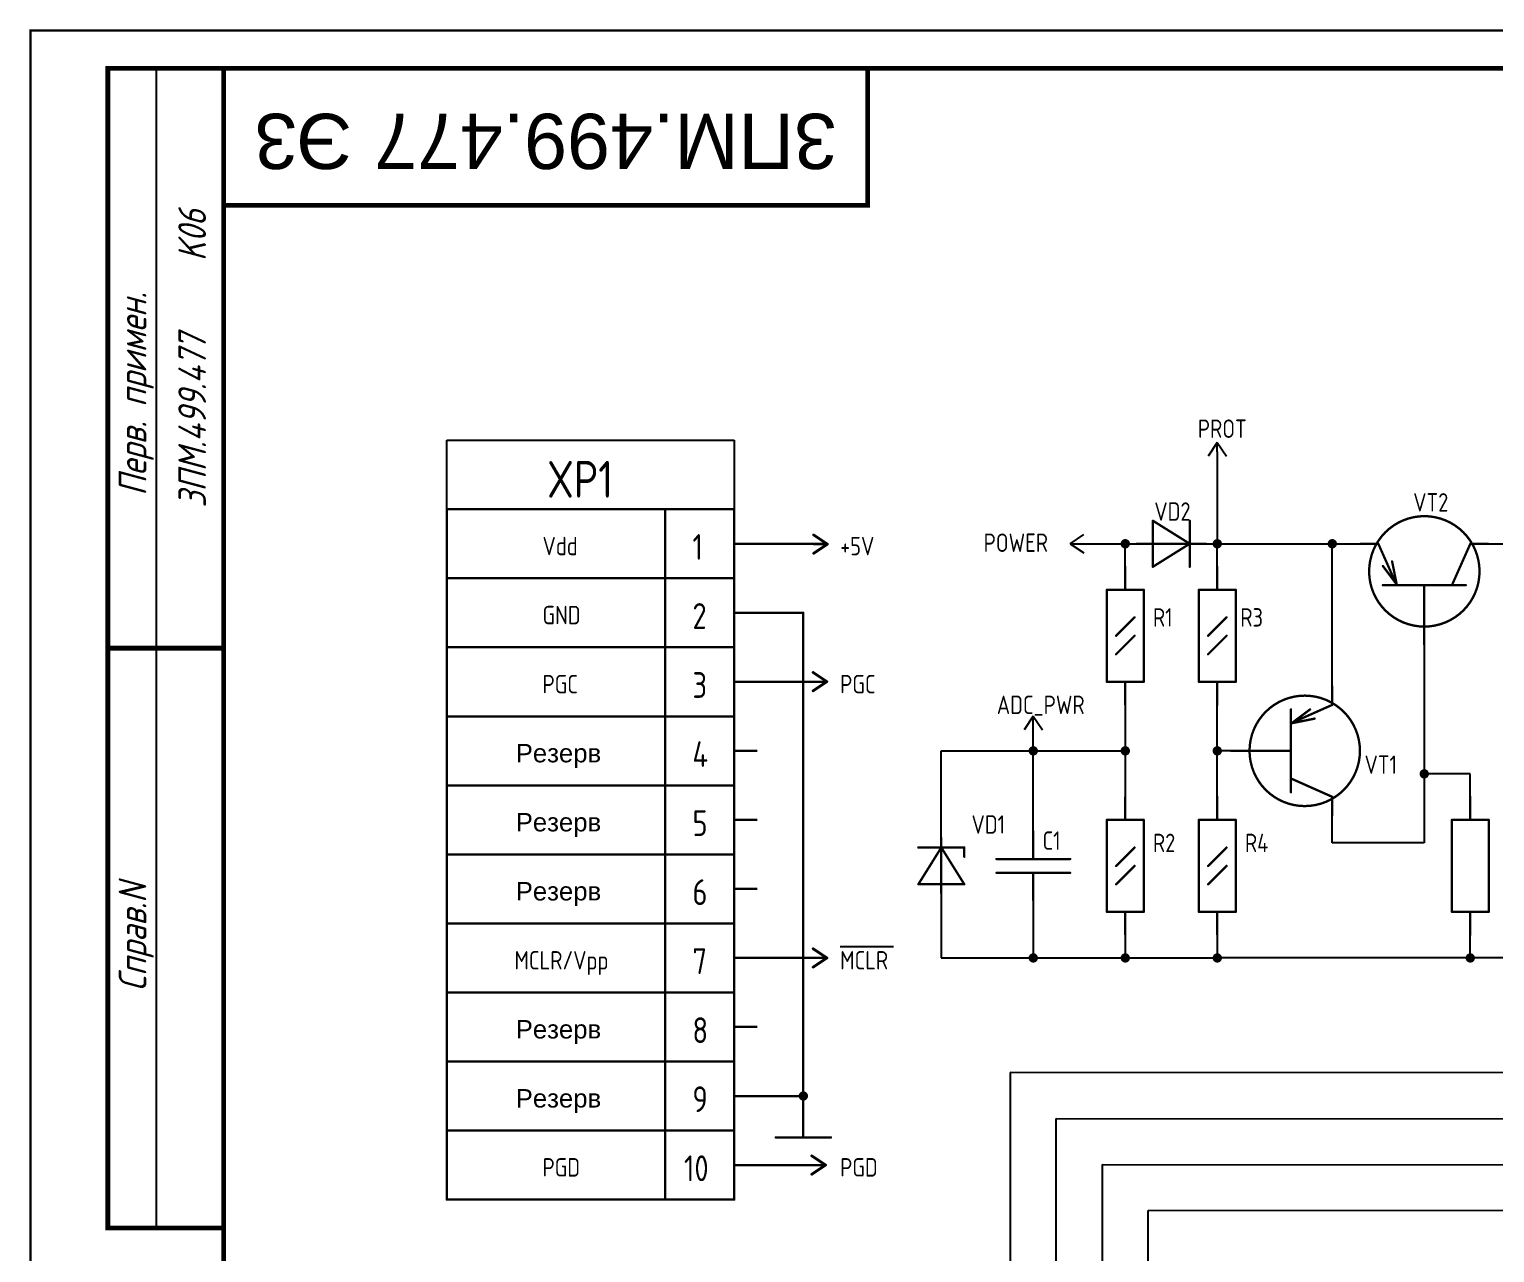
# Model space of a CAD drawing. Extents: x 5 to 425, y 5 to 303.
# Drawn here: x 4.9 to 164.1, y 170.2 to 303.1 of the extents above; entities that cross this region are included whole.
import ezdxf

# ---------------------------------------------------------------- set-up
doc = ezdxf.new("R2010")
doc.units = 0
doc.header["$MEASUREMENT"] = 0
doc.layers.get('0').update_dxf_attribs({"linetype": 'CONTINUOUS'})
for name, color, linetype in [('FOCN', 4, 'CONTINUOUS'), ('RAZM', 3, 'CONTINUOUS'), ('SHEET1', 2, 'CONTINUOUS')]:
    doc.layers.add(name, color=color, linetype=linetype)
doc.styles.add('ROMOND', font='romand.shx', dxfattribs={"width": 0.8, "oblique": 15, "height": 3})
doc.styles.add('S1', font='arial.ttf')
doc.styles.get("Standard").update_dxf_attribs({"font": 'GOST_3.TTF', "height": 4})

# ---------------------------------------------------------------- blocks, each defined once
blk = doc.blocks.new('UNIT_DISC')
at = {"linetype": 'Continuous', "const_width": 0.5}
blk.add_lwpolyline([(0.25, 0, 1), (-0.25, 0, 1)], format="xyb", close=True, dxfattribs=at)
blk = doc.blocks.new('1')
at = {"layer": 'SHEET1', "linetype": 'Continuous', "const_width": 0.254}
for points in [[(57.5, 139), (57.5, 140)], [(57.5, 138), (57.5, 140)], [(54.5, 138), (60.5, 138)]]:
    blk.add_lwpolyline(points, dxfattribs=at)
at = {"layer": 'SHEET1', "xscale": 0.254, "yscale": 0.254, "zscale": 0.254}
for p in [(57.5, 140), (57.5, 140), (57.5, 139), (54.5, 138), (57.5, 138), (60.5, 138)]:
    blk.add_blockref('UNIT_DISC', p, dxfattribs=at)

msp = doc.modelspace()

# ---------------------------------------------------------------- linework, layer by layer
at = {"linetype": 'Continuous'}
for points, const_width in [([(124.25, 247.24, 1), (123.74, 247.24, 1)], 0.508), ([(124.06, 247.24, 1), (123.93, 247.24, 1)], 0.127), ([(124.06, 247.24, 1), (123.93, 247.24, 1)], 0.127), ([(124.06, 247.24, 1), (123.93, 247.24, 1)], 0.127), ([(134.25, 247.24, 1), (133.74, 247.24, 1)], 0.508), ([(134.06, 247.24, 1), (133.93, 247.24, 1)], 0.127), ([(134.06, 247.24, 1), (133.93, 247.24, 1)], 0.127), ([(134.06, 247.24, 1), (133.93, 247.24, 1)], 0.127), ([(134.06, 247.24, 1), (133.93, 247.24, 1)], 0.127), ([(146.75, 247.24, 1), (146.24, 247.24, 1)], 0.508), ([(146.56, 247.24, 1), (146.43, 247.24, 1)], 0.127), ([(146.56, 247.24, 1), (146.43, 247.24, 1)], 0.127), ([(146.56, 247.24, 1), (146.43, 247.24, 1)], 0.127), ([(114.25, 224.74, 1), (113.74, 224.74, 1)], 0.508), ([(114.06, 224.74, 1), (113.93, 224.74, 1)], 0.127), ([(114.06, 224.74, 1), (113.93, 224.74, 1)], 0.127), ([(114.06, 224.74, 1), (113.93, 224.74, 1)], 0.127), ([(114.06, 224.74, 1), (113.93, 224.74, 1)], 0.127), ([(124.25, 224.74, 1), (123.74, 224.74, 1)], 0.508), ([(124.06, 224.74, 1), (123.93, 224.74, 1)], 0.127), ([(124.06, 224.74, 1), (123.93, 224.74, 1)], 0.127), ([(124.06, 224.74, 1), (123.93, 224.74, 1)], 0.127), ([(134.25, 224.74, 1), (133.74, 224.74, 1)], 0.508), ([(134.06, 224.74, 1), (133.93, 224.74, 1)], 0.127), ([(134.06, 224.74, 1), (133.93, 224.74, 1)], 0.127), ([(134.06, 224.74, 1), (133.93, 224.74, 1)], 0.127), ([(156.75, 222.24, 1), (156.24, 222.24, 1)], 0.508), ([(156.56, 222.24, 1), (156.43, 222.24, 1)], 0.127), ([(156.56, 222.24, 1), (156.43, 222.24, 1)], 0.127), ([(156.56, 222.24, 1), (156.43, 222.24, 1)], 0.127), ([(114.25, 202.24, 1), (113.74, 202.24, 1)], 0.508), ([(114.06, 202.24, 1), (113.93, 202.24, 1)], 0.127), ([(114.06, 202.24, 1), (113.93, 202.24, 1)], 0.127), ([(114.06, 202.24, 1), (113.93, 202.24, 1)], 0.127), ([(124.25, 202.24, 1), (123.74, 202.24, 1)], 0.508), ([(124.06, 202.24, 1), (123.93, 202.24, 1)], 0.127), ([(124.06, 202.24, 1), (123.93, 202.24, 1)], 0.127), ([(124.06, 202.24, 1), (123.93, 202.24, 1)], 0.127), ([(134.25, 202.24, 1), (133.74, 202.24, 1)], 0.508), ([(134.06, 202.24, 1), (133.93, 202.24, 1)], 0.127), ([(134.06, 202.24, 1), (133.93, 202.24, 1)], 0.127), ([(134.06, 202.24, 1), (133.93, 202.24, 1)], 0.127), ([(161.75, 202.24, 1), (161.24, 202.24, 1)], 0.508), ([(161.56, 202.24, 1), (161.43, 202.24, 1)], 0.127), ([(161.56, 202.24, 1), (161.43, 202.24, 1)], 0.127), ([(161.56, 202.24, 1), (161.43, 202.24, 1)], 0.127)]:
    msp.add_lwpolyline(points, format="xyb", close=True, dxfattribs=dict(at, const_width=const_width))
at = {"layer": 'FOCN'}
msp.add_line((18.65, 298.9), (18.65, 172.9), dxfattribs=at)
for points, const_width in [([(26, 298.9), (13.4, 298.9), (13.4, 172.9), (26, 172.9)], 0.525), ([(13.4, 298.9), (13.4, 172.9)], 0.525), ([(26, 284), (96, 284), (96, 298.9)], 0.5), ([(13.4, 235.9), (26, 235.9)], 0.525)]:
    msp.add_lwpolyline(points, dxfattribs=dict(at, const_width=const_width))
at = {"layer": 'FOCN', "const_width": 0.525, "flags": 128}
msp.add_lwpolyline([(26, 10.15), (419.75, 10.15), (419.75, 298.9), (26, 298.9)], close=True, dxfattribs=at)
at = {"layer": 'RAZM', "const_width": 0.263}
msp.add_lwpolyline([(5, 5), (425, 5), (425, 303), (5, 303)], close=True, dxfattribs=at)
at = {"layer": 'SHEET1', "linetype": 'Continuous'}
for p, q in [((50.25, 250.99), (50.25, 258.49)), ((50.25, 258.49), (81.5, 258.49)), ((81.5, 258.49), (81.5, 250.99)), ((134, 258.24), (133, 256.74)), ((134, 257.24), (134, 258.24)), ((134, 258.24), (135, 256.74)), ((134, 257.24), (134, 254.74)), ((134, 254.74), (134, 247.24)), ((90.12, 247.2), (91.39, 247.2)), ((118, 247.24), (119.5, 248.24)), ((118, 247.24), (119.5, 246.24)), ((118, 247.24), (124, 247.24)), ((124, 244.74), (124, 247.24)), ((124, 247.24), (125.25, 247.24)), ((132.75, 247.24), (134, 247.24)), ((134, 244.74), (134, 247.24)), ((134, 247.24), (146.5, 247.24)), ((146.5, 247.24), (149.5, 247.24)), ((146.5, 231.74), (146.5, 247.24)), ((163.5, 247.24), (169, 247.24)), ((156.5, 236.24), (156.5, 222.24)), ((124, 229.74), (124, 224.74)), ((134, 224.74), (134, 229.74)), ((114, 228.51), (113, 227.01)), ((114, 228.51), (115, 227.01)), ((114, 227.24), (114, 228.51)), ((114, 224.74), (114, 227.24)), ((104, 215.24), (104, 224.74)), ((104, 224.74), (114, 224.74)), ((114, 215.99), (114, 224.74)), ((114, 224.74), (124, 224.74)), ((124, 224.74), (124, 219.74)), ((135.5, 224.74), (134, 224.74)), ((134, 219.74), (134, 224.74)), ((156.5, 222.24), (156.5, 214.74)), ((161.5, 222.24), (156.5, 222.24)), ((161.5, 219.74), (161.5, 222.24)), ((146.5, 214.74), (146.5, 217.74)), ((156.5, 214.74), (146.5, 214.74)), ((104, 209.24), (104, 202.24)), ((114, 208.49), (114, 202.24)), ((124, 204.74), (124, 202.24)), ((134, 204.74), (134, 202.24)), ((161.5, 202.24), (161.5, 204.74)), ((93, 203.49), (98.81, 203.49)), ((104, 202.24), (114, 202.24)), ((114, 202.24), (124, 202.24)), ((124, 202.24), (134, 202.24)), ((161.5, 202.24), (134, 202.24)), ((169, 202.24), (161.5, 202.24)), ((256.5, 189.74), (111.47, 189.8)), ((111.47, 189.8), (111.47, 134.8)), ((116.47, 184.8), (251.5, 184.74)), ((116.47, 144.8), (116.47, 184.8)), ((121.47, 179.8), (231.52, 179.74)), ((121.47, 179.8), (121.47, 154.8)), ((226.52, 174.74), (126.47, 174.8)), ((126.47, 164.8), (126.47, 174.8))]:
    msp.add_line(p, q, dxfattribs=at)
for points, const_width in [([(50.25, 250.99), (50.25, 243.49)], 0.254), ([(81.5, 250.99), (50.25, 250.99)], 0.254), ([(74, 243.49), (74, 250.99)], 0.254), ([(81.5, 247.24), (81.5, 250.99)], 0.254), ([(127, 247.24), (127, 249.74)], 0.254), ([(131, 247.24), (127, 249.74)], 0.254), ([(131, 249.74), (131, 247.24)], 0.254), ([(81.5, 247.24), (84, 247.24)], 0.254), ([(81.5, 243.49), (81.5, 247.24)], 0.254), ([(84, 247.24), (81.5, 247.24)], 0.254), ([(91.5, 247.24), (84, 247.24)], 0.254), ([(91.62, 247.2), (90.12, 248.2)], 0.3), ([(91.62, 247.2), (90.12, 246.2)], 0.3), ([(127, 247.24), (125.25, 247.24)], 0.254), ([(125.25, 247.24), (132.75, 247.24)], 0.254), ([(127, 247.24), (127, 244.74)], 0.254), ([(127, 244.74), (131, 247.24)], 0.254), ([(131, 247.24), (132.75, 247.24)], 0.254), ([(131, 247.24), (131, 244.74)], 0.254), ([(150.5, 247.24), (149.5, 247.24)], 0.254), ([(151.5, 247.24), (149.5, 247.24)], 0.254), ([(150.5, 247.24), (149.5, 247.24)], 0.254), ([(151.5, 247.24), (149.5, 247.24)], 0.254), ([(151.5, 247.24), (153.5, 242.74)], 0.254), ([(151.5, 247.24), (153.5, 242.74)], 0.254), ([(159.5, 242.74), (161.5, 247.24)], 0.254), ([(159.5, 242.74), (161.5, 247.24)], 0.254), ([(161.5, 247.24), (163.5, 247.24)], 0.254), ([(161.5, 247.24), (163.5, 247.24)], 0.254), ([(162.5, 247.24), (163.5, 247.24)], 0.254), ([(162.5, 247.24), (163.5, 247.24)], 0.254), ([(153.5, 242.82), (153, 245.32)], 0.254), ([(153.5, 242.82), (153, 245.32)], 0.254), ([(124, 242.24), (124, 244.74)], 0.254), ([(124, 242.24), (124, 244.74)], 0.254), ([(134, 242.24), (134, 244.74)], 0.254), ([(134, 242.24), (134, 244.74)], 0.254), ([(153.5, 242.82), (152, 244.82)], 0.254), ([(153.5, 242.82), (152, 244.82)], 0.254), ([(50.25, 243.49), (81.5, 243.49)], 0.254), ([(50.25, 243.49), (50.25, 235.99)], 0.254), ([(81.5, 243.49), (50.25, 243.49)], 0.254), ([(74, 235.99), (74, 243.49)], 0.254), ([(81.5, 239.74), (81.5, 243.49)], 0.254), ([(122, 232.24), (122, 242.24)], 0.254), ([(122, 242.24), (126, 242.24)], 0.254), ([(126, 242.24), (126, 232.24)], 0.254), ([(132, 232.24), (132, 242.24)], 0.254), ([(132, 242.24), (136, 242.24)], 0.254), ([(136, 242.24), (136, 232.24)], 0.254), ([(152, 242.74), (161, 242.74)], 0.254), ([(152, 242.74), (161, 242.74)], 0.254), ([(156.5, 242.74), (156.5, 236.24)], 0.254), ([(156.5, 242.74), (156.5, 236.24)], 0.254), ([(81.5, 239.74), (84, 239.74)], 0.254), ([(81.5, 235.99), (81.5, 239.74)], 0.254), ([(84, 239.74), (81.5, 239.74)], 0.254), ([(84, 239.74), (89, 239.74)], 0.254), ([(89, 239.74), (89, 187.24)], 0.254), ([(125, 239.24), (123, 237.24)], 0.254), ([(135, 239.24), (133, 237.24)], 0.254), ([(125, 237.24), (123, 235.24)], 0.254), ([(135, 237.24), (133, 235.24)], 0.254), ([(156.5, 238.74), (156.5, 236.24)], 0.254), ([(156.5, 238.74), (156.5, 236.24)], 0.254), ([(50.25, 235.99), (81.5, 235.99)], 0.254), ([(50.25, 235.99), (50.25, 228.49)], 0.254), ([(81.5, 235.99), (50.25, 235.99)], 0.254), ([(74, 228.49), (74, 235.99)], 0.254), ([(81.5, 232.24), (81.5, 235.99)], 0.254), ([(91.56, 232.26), (90.06, 233.26)], 0.3), ([(81.5, 232.24), (84, 232.24)], 0.254), ([(81.5, 228.49), (81.5, 232.24)], 0.254), ([(84, 232.24), (81.5, 232.24)], 0.254), ([(91.5, 232.24), (84, 232.24)], 0.254), ([(91.56, 232.26), (90.06, 231.26)], 0.3), ([(126, 232.24), (122, 232.24)], 0.254), ([(124, 232.24), (124, 229.74)], 0.254), ([(124, 229.74), (124, 232.24)], 0.254), ([(136, 232.24), (132, 232.24)], 0.254), ([(134, 232.24), (134, 229.74)], 0.254), ([(134, 229.74), (134, 232.24)], 0.254), ([(146.5, 230.74), (146.5, 231.74)], 0.254), ([(146.5, 229.74), (146.5, 231.74)], 0.254), ([(146.5, 229.74), (142, 227.74)], 0.254), ([(142, 229.24), (142, 220.24)], 0.254), ([(142.08, 227.74), (144.08, 229.24)], 0.254), ([(50.25, 228.49), (50.25, 220.99)], 0.254), ([(81.5, 228.49), (50.25, 228.49)], 0.254), ([(50.25, 228.49), (81.5, 228.49)], 0.254), ([(74, 220.99), (74, 228.49)], 0.254), ([(81.5, 224.74), (81.5, 228.49)], 0.254), ([(142.08, 227.74), (144.58, 228.24)], 0.254), ([(81.5, 224.74), (84, 224.74)], 0.254), ([(81.5, 220.99), (81.5, 224.74)], 0.254), ([(84, 224.74), (81.5, 224.74)], 0.254), ([(138, 224.74), (135.5, 224.74)], 0.254), ([(142, 224.74), (135.5, 224.74)], 0.254), ([(142, 221.74), (146.5, 219.74)], 0.254), ([(50.25, 220.99), (81.5, 220.99)], 0.254), ([(50.25, 220.99), (50.25, 213.49)], 0.254), ([(81.5, 220.99), (50.25, 220.99)], 0.254), ([(74, 213.49), (74, 220.99)], 0.254), ([(81.5, 217.24), (81.5, 220.99)], 0.254), ([(124, 217.24), (124, 219.74)], 0.254), ([(124, 217.24), (124, 219.74)], 0.254), ([(134, 217.24), (134, 219.74)], 0.254), ([(134, 217.24), (134, 219.74)], 0.254), ([(146.5, 219.74), (146.5, 217.74)], 0.254), ([(161.5, 217.24), (161.5, 219.74)], 0.254), ([(161.5, 217.24), (161.5, 219.74)], 0.254), ([(146.5, 218.74), (146.5, 217.74)], 0.254), ([(81.5, 217.24), (84, 217.24)], 0.254), ([(81.5, 213.49), (81.5, 217.24)], 0.254), ([(84, 217.24), (81.5, 217.24)], 0.254), ([(122, 207.24), (122, 217.24)], 0.254), ([(122, 217.24), (126, 217.24)], 0.254), ([(126, 217.24), (126, 207.24)], 0.254), ([(132, 207.24), (132, 217.24)], 0.254), ([(132, 217.24), (136, 217.24)], 0.254), ([(136, 217.24), (136, 207.24)], 0.254), ([(159.5, 207.24), (159.5, 217.24)], 0.254), ([(159.5, 217.24), (163.5, 217.24)], 0.254), ([(163.5, 217.24), (163.5, 207.24)], 0.254), ([(104, 214.24), (104, 215.24)], 0.254), ([(104, 209.24), (104, 215.24)], 0.254), ([(114, 212.99), (114, 215.99)], 0.254), ([(114, 215.99), (114, 212.99)], 0.254), ([(50.25, 213.49), (81.5, 213.49)], 0.254), ([(50.25, 213.49), (50.25, 205.99)], 0.254), ([(81.5, 213.49), (50.25, 213.49)], 0.254), ([(74, 205.99), (74, 213.49)], 0.254), ([(81.5, 209.74), (81.5, 213.49)], 0.254), ([(101.5, 214.24), (104, 214.24)], 0.254), ([(104, 214.24), (101.5, 210.24)], 0.254), ([(104, 214.24), (106.5, 214.24)], 0.254), ([(106.5, 210.24), (104, 214.24)], 0.254), ([(106.5, 214.24), (106.5, 213.24)], 0.254), ([(125, 214.24), (123, 212.24)], 0.254), ([(135, 214.24), (133, 212.24)], 0.254), ([(125, 212.24), (123, 210.24)], 0.254), ([(135, 212.24), (133, 210.24)], 0.254), ([(104, 210.24), (101.5, 210.24)], 0.254), ([(104, 210.24), (104, 209.24)], 0.254), ([(104, 210.24), (106.5, 210.24)], 0.254), ([(114, 211.49), (114, 208.49)], 0.254), ([(114, 211.49), (114, 208.49)], 0.254), ([(81.5, 209.74), (84, 209.74)], 0.254), ([(81.5, 205.99), (81.5, 209.74)], 0.254), ([(84, 209.74), (81.5, 209.74)], 0.254), ([(126, 207.24), (122, 207.24)], 0.254), ([(124, 207.24), (124, 204.74)], 0.254), ([(124, 204.74), (124, 207.24)], 0.254), ([(136, 207.24), (132, 207.24)], 0.254), ([(134, 207.24), (134, 204.74)], 0.254), ([(134, 204.74), (134, 207.24)], 0.254), ([(163.5, 207.24), (159.5, 207.24)], 0.254), ([(161.5, 207.24), (161.5, 204.74)], 0.254), ([(161.5, 204.74), (161.5, 207.24)], 0.254), ([(50.25, 205.99), (81.5, 205.99)], 0.254), ([(50.25, 205.99), (50.25, 198.49)], 0.254), ([(81.5, 205.99), (50.25, 205.99)], 0.254), ([(74, 198.49), (74, 205.99)], 0.254), ([(81.5, 202.24), (81.5, 205.99)], 0.254), ([(81.5, 202.24), (84, 202.24)], 0.254), ([(81.5, 198.49), (81.5, 202.24)], 0.254), ([(84, 202.24), (81.5, 202.24)], 0.254), ([(91.5, 202.24), (84, 202.24)], 0.254), ([(91.57, 202.24), (90.07, 203.24)], 0.3), ([(91.57, 202.24), (90.07, 201.24)], 0.3), ([(50.25, 198.49), (50.25, 190.99)], 0.254), ([(81.5, 198.49), (50.25, 198.49)], 0.254), ([(50.25, 198.49), (81.5, 198.49)], 0.254), ([(74, 190.99), (74, 198.49)], 0.254), ([(81.5, 194.74), (81.5, 198.49)], 0.254), ([(81.5, 194.74), (84, 194.74)], 0.254), ([(81.5, 190.99), (81.5, 194.74)], 0.254), ([(84, 194.74), (81.5, 194.74)], 0.254), ([(50.25, 190.99), (81.5, 190.99)], 0.254), ([(50.25, 190.99), (50.25, 183.49)], 0.254), ([(81.5, 190.99), (50.25, 190.99)], 0.254), ([(74, 183.49), (74, 190.99)], 0.254), ([(81.5, 187.24), (81.5, 190.99)], 0.254), ([(81.5, 187.24), (84, 187.24)], 0.254), ([(81.5, 183.49), (81.5, 187.24)], 0.254), ([(84, 187.24), (81.5, 187.24)], 0.254), ([(84, 187.24), (89, 187.24)], 0.254), ([(89, 187.24), (89, 184.74)], 0.254), ([(50.25, 183.49), (81.5, 183.49)], 0.254), ([(50.25, 183.49), (50.25, 175.99)], 0.254), ([(81.5, 183.49), (50.25, 183.49)], 0.254), ([(74, 175.99), (74, 183.49)], 0.254), ([(81.5, 179.74), (81.5, 183.49)], 0.254), ([(91.42, 179.74), (89.92, 180.74)], 0.3), ([(81.5, 179.74), (84, 179.74)], 0.254), ([(81.5, 175.99), (81.5, 179.74)], 0.254), ([(84, 179.74), (81.5, 179.74)], 0.254), ([(91.5, 179.74), (84, 179.74)], 0.254), ([(91.42, 179.74), (89.92, 178.74)], 0.3), ([(50.25, 175.99), (81.5, 175.99)], 0.254)]:
    msp.add_lwpolyline(points, dxfattribs=dict(at, const_width=const_width))
at = {"layer": 'SHEET1', "linetype": 'Continuous', "const_width": 0.254}
for points in [[(156.5, 238.24, 1), (156.5, 250.24, 1)], [(156.5, 238.24, 1), (156.5, 250.24, 1)], [(137.5, 224.74, 1), (149.5, 224.74, 1)]]:
    msp.add_lwpolyline(points, format="xyb", close=True, dxfattribs=at)
at = {"layer": 'SHEET1', "color": 5, "linetype": 'Continuous', "const_width": 0.254}
for points in [[(110, 212.99), (118, 212.99)], [(110, 211.49), (118, 211.49)]]:
    msp.add_lwpolyline(points, dxfattribs=at)

# ---------------------------------------------------------------- block references
msp.add_blockref('1', (31.5, 44.74))
at = {"layer": 'SHEET1'}
for p, xscale, yscale, zscale in [((50.25, 250.99), 0.254, 0.254, 0.254), ((50.25, 250.99), 0.254, 0.254, 0.254), ((74, 250.99), 0.254, 0.254, 0.254), ((81.5, 250.99), 0.254, 0.254, 0.254), ((81.5, 250.99), 0.254, 0.254, 0.254), ((127, 249.74), 0.254, 0.254, 0.254), ((127, 249.74), 0.254, 0.254, 0.254), ((131, 249.74), 0.254, 0.254, 0.254), ((81.5, 247.24), 0.254, 0.254, 0.254), ((81.5, 247.24), 0.254, 0.254, 0.254), ((81.5, 247.24), 0.254, 0.254, 0.254), ((81.5, 247.24), 0.254, 0.254, 0.254), ((84, 247.24), 0.254, 0.254, 0.254), ((84, 247.24), 0.254, 0.254, 0.254), ((90.12, 248.2), 0.3, 0.3, 0.3), ((91.62, 247.2), 0.3, 0.3, 0.3), ((91.62, 247.2), 0.3, 0.3, 0.3), ((125.25, 247.24), 0.254, 0.254, 0.254), ((125.25, 247.24), 0.254, 0.254, 0.254), ((127, 247.24), 0.254, 0.254, 0.254), ((127, 247.24), 0.254, 0.254, 0.254), ((127, 247.24), 0.254, 0.254, 0.254), ((131, 247.24), 0.254, 0.254, 0.254), ((131, 247.24), 0.254, 0.254, 0.254), ((131, 247.24), 0.254, 0.254, 0.254), ((131, 247.24), 0.254, 0.254, 0.254), ((131, 247.24), 0.254, 0.254, 0.254), ((132.75, 247.24), 0.254, 0.254, 0.254), ((132.75, 247.24), 0.254, 0.254, 0.254), ((150.5, 247.24), 0.254, 0.254, 0.254), ((150.5, 247.24), 0.254, 0.254, 0.254), ((151.5, 247.24), 0.254, 0.254, 0.254), ((151.5, 247.24), 0.254, 0.254, 0.254), ((151.5, 247.24), 0.254, 0.254, 0.254), ((151.5, 247.24), 0.254, 0.254, 0.254), ((161.5, 247.24), 0.254, 0.254, 0.254), ((161.5, 247.24), 0.254, 0.254, 0.254), ((161.5, 247.24), 0.254, 0.254, 0.254), ((161.5, 247.24), 0.254, 0.254, 0.254), ((162.5, 247.24), 0.254, 0.254, 0.254), ((162.5, 247.24), 0.254, 0.254, 0.254), ((90.12, 246.2), 0.3, 0.3, 0.3), ((153, 245.32), 0.254, 0.254, 0.254), ((153, 245.32), 0.254, 0.254, 0.254), ((124, 244.74), 0.254, 0.254, 0.254), ((124, 244.74), 0.254, 0.254, 0.254), ((127, 244.74), 0.254, 0.254, 0.254), ((127, 244.74), 0.254, 0.254, 0.254), ((131, 244.74), 0.254, 0.254, 0.254), ((134, 244.74), 0.254, 0.254, 0.254), ((134, 244.74), 0.254, 0.254, 0.254), ((152, 244.82), 0.254, 0.254, 0.254), ((152, 244.82), 0.254, 0.254, 0.254), ((50.25, 243.49), 0.254, 0.254, 0.254), ((50.25, 243.49), 0.254, 0.254, 0.254), ((50.25, 243.49), 0.254, 0.254, 0.254), ((50.25, 243.49), 0.254, 0.254, 0.254), ((74, 243.49), 0.254, 0.254, 0.254), ((74, 243.49), 0.254, 0.254, 0.254), ((81.5, 243.49), 0.254, 0.254, 0.254), ((81.5, 243.49), 0.254, 0.254, 0.254), ((81.5, 243.49), 0.254, 0.254, 0.254), ((81.5, 243.49), 0.254, 0.254, 0.254), ((122, 242.24), 0.254, 0.254, 0.254), ((122, 242.24), 0.254, 0.254, 0.254), ((124, 242.24), 0.254, 0.254, 0.254), ((124, 242.24), 0.254, 0.254, 0.254), ((126, 242.24), 0.254, 0.254, 0.254), ((126, 242.24), 0.254, 0.254, 0.254), ((132, 242.24), 0.254, 0.254, 0.254), ((132, 242.24), 0.254, 0.254, 0.254), ((134, 242.24), 0.254, 0.254, 0.254), ((134, 242.24), 0.254, 0.254, 0.254), ((136, 242.24), 0.254, 0.254, 0.254), ((136, 242.24), 0.254, 0.254, 0.254), ((152, 242.74), 0.254, 0.254, 0.254), ((152, 242.74), 0.254, 0.254, 0.254), ((153.5, 242.82), 0.254, 0.254, 0.254), ((153.5, 242.82), 0.254, 0.254, 0.254), ((153.5, 242.82), 0.254, 0.254, 0.254), ((153.5, 242.82), 0.254, 0.254, 0.254), ((153.5, 242.74), 0.254, 0.254, 0.254), ((153.5, 242.74), 0.254, 0.254, 0.254), ((156.5, 242.74), 0.254, 0.254, 0.254), ((156.5, 242.74), 0.254, 0.254, 0.254), ((159.5, 242.74), 0.254, 0.254, 0.254), ((159.5, 242.74), 0.254, 0.254, 0.254), ((161, 242.74), 0.254, 0.254, 0.254), ((161, 242.74), 0.254, 0.254, 0.254), ((81.5, 239.74), 0.254, 0.254, 0.254), ((81.5, 239.74), 0.254, 0.254, 0.254), ((81.5, 239.74), 0.254, 0.254, 0.254), ((81.5, 239.74), 0.254, 0.254, 0.254), ((84, 239.74), 0.254, 0.254, 0.254), ((84, 239.74), 0.254, 0.254, 0.254), ((89, 239.74), 0.254, 0.254, 0.254), ((89, 239.74), 0.254, 0.254, 0.254), ((125, 239.24), 0.254, 0.254, 0.254), ((135, 239.24), 0.254, 0.254, 0.254), ((123, 237.24), 0.254, 0.254, 0.254), ((125, 237.24), 0.254, 0.254, 0.254), ((133, 237.24), 0.254, 0.254, 0.254), ((135, 237.24), 0.254, 0.254, 0.254), ((156.5, 238.74), 0.254, 0.254, 0.254), ((156.5, 238.74), 0.254, 0.254, 0.254), ((50.25, 235.99), 0.254, 0.254, 0.254), ((50.25, 235.99), 0.254, 0.254, 0.254), ((50.25, 235.99), 0.254, 0.254, 0.254), ((50.25, 235.99), 0.254, 0.254, 0.254), ((74, 235.99), 0.254, 0.254, 0.254), ((74, 235.99), 0.254, 0.254, 0.254), ((81.5, 235.99), 0.254, 0.254, 0.254), ((81.5, 235.99), 0.254, 0.254, 0.254), ((81.5, 235.99), 0.254, 0.254, 0.254), ((81.5, 235.99), 0.254, 0.254, 0.254), ((123, 235.24), 0.254, 0.254, 0.254), ((133, 235.24), 0.254, 0.254, 0.254), ((90.06, 233.26), 0.3, 0.3, 0.3), ((81.5, 232.24), 0.254, 0.254, 0.254), ((81.5, 232.24), 0.254, 0.254, 0.254), ((81.5, 232.24), 0.254, 0.254, 0.254), ((81.5, 232.24), 0.254, 0.254, 0.254), ((84, 232.24), 0.254, 0.254, 0.254), ((84, 232.24), 0.254, 0.254, 0.254), ((90.06, 231.26), 0.3, 0.3, 0.3), ((91.56, 232.26), 0.3, 0.3, 0.3), ((91.56, 232.26), 0.3, 0.3, 0.3), ((122, 232.24), 0.254, 0.254, 0.254), ((122, 232.24), 0.254, 0.254, 0.254), ((124, 232.24), 0.254, 0.254, 0.254), ((124, 232.24), 0.254, 0.254, 0.254), ((126, 232.24), 0.254, 0.254, 0.254), ((126, 232.24), 0.254, 0.254, 0.254), ((132, 232.24), 0.254, 0.254, 0.254), ((132, 232.24), 0.254, 0.254, 0.254), ((134, 232.24), 0.254, 0.254, 0.254), ((134, 232.24), 0.254, 0.254, 0.254), ((136, 232.24), 0.254, 0.254, 0.254), ((136, 232.24), 0.254, 0.254, 0.254), ((146.5, 231.74), 0.254, 0.254, 0.254), ((146.5, 231.74), 0.254, 0.254, 0.254), ((124, 229.74), 0.254, 0.254, 0.254), ((124, 229.74), 0.254, 0.254, 0.254), ((134, 229.74), 0.254, 0.254, 0.254), ((134, 229.74), 0.254, 0.254, 0.254), ((142, 229.24), 0.254, 0.254, 0.254), ((144.08, 229.24), 0.254, 0.254, 0.254), ((146.5, 230.74), 0.254, 0.254, 0.254), ((146.5, 229.74), 0.254, 0.254, 0.254), ((146.5, 229.74), 0.254, 0.254, 0.254), ((50.25, 228.49), 0.254, 0.254, 0.254), ((50.25, 228.49), 0.254, 0.254, 0.254), ((50.25, 228.49), 0.254, 0.254, 0.254), ((50.25, 228.49), 0.254, 0.254, 0.254), ((74, 228.49), 0.254, 0.254, 0.254), ((74, 228.49), 0.254, 0.254, 0.254), ((81.5, 228.49), 0.254, 0.254, 0.254), ((81.5, 228.49), 0.254, 0.254, 0.254), ((81.5, 228.49), 0.254, 0.254, 0.254), ((81.5, 228.49), 0.254, 0.254, 0.254), ((142, 227.74), 0.254, 0.254, 0.254), ((142.08, 227.74), 0.254, 0.254, 0.254), ((142.08, 227.74), 0.254, 0.254, 0.254), ((144.58, 228.24), 0.254, 0.254, 0.254), ((81.5, 224.74), 0.254, 0.254, 0.254), ((81.5, 224.74), 0.254, 0.254, 0.254), ((81.5, 224.74), 0.254, 0.254, 0.254), ((81.5, 224.74), 0.254, 0.254, 0.254), ((135.5, 224.74), 0.254, 0.254, 0.254), ((135.5, 224.74), 0.254, 0.254, 0.254), ((138, 224.74), 0.254, 0.254, 0.254), ((142, 224.74), 0.254, 0.254, 0.254), ((142, 221.74), 0.254, 0.254, 0.254), ((50.25, 220.99), 0.254, 0.254, 0.254), ((50.25, 220.99), 0.254, 0.254, 0.254), ((50.25, 220.99), 0.254, 0.254, 0.254), ((50.25, 220.99), 0.254, 0.254, 0.254), ((74, 220.99), 0.254, 0.254, 0.254), ((74, 220.99), 0.254, 0.254, 0.254), ((81.5, 220.99), 0.254, 0.254, 0.254), ((81.5, 220.99), 0.254, 0.254, 0.254), ((81.5, 220.99), 0.254, 0.254, 0.254), ((81.5, 220.99), 0.254, 0.254, 0.254), ((124, 219.74), 0.254, 0.254, 0.254), ((124, 219.74), 0.254, 0.254, 0.254), ((134, 219.74), 0.254, 0.254, 0.254), ((134, 219.74), 0.254, 0.254, 0.254), ((142, 220.24), 0.254, 0.254, 0.254), ((146.5, 219.74), 0.254, 0.254, 0.254), ((146.5, 219.74), 0.254, 0.254, 0.254), ((161.5, 219.74), 0.254, 0.254, 0.254), ((161.5, 219.74), 0.254, 0.254, 0.254), ((146.5, 218.74), 0.254, 0.254, 0.254), ((81.5, 217.24), 0.254, 0.254, 0.254), ((81.5, 217.24), 0.254, 0.254, 0.254), ((81.5, 217.24), 0.254, 0.254, 0.254), ((81.5, 217.24), 0.254, 0.254, 0.254), ((122, 217.24), 0.254, 0.254, 0.254), ((122, 217.24), 0.254, 0.254, 0.254), ((124, 217.24), 0.254, 0.254, 0.254), ((124, 217.24), 0.254, 0.254, 0.254), ((126, 217.24), 0.254, 0.254, 0.254), ((126, 217.24), 0.254, 0.254, 0.254), ((132, 217.24), 0.254, 0.254, 0.254), ((132, 217.24), 0.254, 0.254, 0.254), ((134, 217.24), 0.254, 0.254, 0.254), ((134, 217.24), 0.254, 0.254, 0.254), ((136, 217.24), 0.254, 0.254, 0.254), ((136, 217.24), 0.254, 0.254, 0.254), ((146.5, 217.74), 0.254, 0.254, 0.254), ((146.5, 217.74), 0.254, 0.254, 0.254), ((159.5, 217.24), 0.254, 0.254, 0.254), ((159.5, 217.24), 0.254, 0.254, 0.254), ((161.5, 217.24), 0.254, 0.254, 0.254), ((161.5, 217.24), 0.254, 0.254, 0.254), ((163.5, 217.24), 0.254, 0.254, 0.254), ((163.5, 217.24), 0.254, 0.254, 0.254), ((104, 215.24), 0.254, 0.254, 0.254), ((104, 215.24), 0.254, 0.254, 0.254), ((114, 215.99), 0.254, 0.254, 0.254), ((114, 215.99), 0.254, 0.254, 0.254), ((50.25, 213.49), 0.254, 0.254, 0.254), ((50.25, 213.49), 0.254, 0.254, 0.254), ((50.25, 213.49), 0.254, 0.254, 0.254), ((50.25, 213.49), 0.254, 0.254, 0.254), ((74, 213.49), 0.254, 0.254, 0.254), ((74, 213.49), 0.254, 0.254, 0.254), ((81.5, 213.49), 0.254, 0.254, 0.254), ((81.5, 213.49), 0.254, 0.254, 0.254), ((81.5, 213.49), 0.254, 0.254, 0.254), ((81.5, 213.49), 0.254, 0.254, 0.254), ((101.5, 214.24), 0.254, 0.254, 0.254), ((104, 214.24), 0.254, 0.254, 0.254), ((104, 214.24), 0.254, 0.254, 0.254), ((104, 214.24), 0.254, 0.254, 0.254), ((104, 214.24), 0.254, 0.254, 0.254), ((104, 214.24), 0.254, 0.254, 0.254), ((106.5, 214.24), 0.254, 0.254, 0.254), ((106.5, 214.24), 0.254, 0.254, 0.254), ((125, 214.24), 0.254, 0.254, 0.254), ((135, 214.24), 0.254, 0.254, 0.254), ((106.5, 213.24), 0.254, 0.254, 0.254), ((110, 212.99), 0.254, 0.254, 0.254), ((114, 212.99), 0.254, 0.254, 0.254), ((114, 212.99), 0.254, 0.254, 0.254), ((123, 212.24), 0.254, 0.254, 0.254), ((125, 212.24), 0.254, 0.254, 0.254), ((133, 212.24), 0.254, 0.254, 0.254), ((135, 212.24), 0.254, 0.254, 0.254), ((101.5, 210.24), 0.254, 0.254, 0.254), ((101.5, 210.24), 0.254, 0.254, 0.254), ((104, 210.24), 0.254, 0.254, 0.254), ((104, 210.24), 0.254, 0.254, 0.254), ((104, 210.24), 0.254, 0.254, 0.254), ((106.5, 210.24), 0.254, 0.254, 0.254), ((106.5, 210.24), 0.254, 0.254, 0.254), ((110, 211.49), 0.254, 0.254, 0.254), ((114, 211.49), 0.254, 0.254, 0.254), ((114, 211.49), 0.254, 0.254, 0.254), ((123, 210.24), 0.254, 0.254, 0.254), ((133, 210.24), 0.254, 0.254, 0.254), ((81.5, 209.74), 0.254, 0.254, 0.254), ((81.5, 209.74), 0.254, 0.254, 0.254), ((81.5, 209.74), 0.254, 0.254, 0.254), ((81.5, 209.74), 0.254, 0.254, 0.254), ((104, 209.24), 0.254, 0.254, 0.254), ((104, 209.24), 0.254, 0.254, 0.254), ((114, 208.49), 0.254, 0.254, 0.254), ((114, 208.49), 0.254, 0.254, 0.254), ((122, 207.24), 0.254, 0.254, 0.254), ((122, 207.24), 0.254, 0.254, 0.254), ((124, 207.24), 0.254, 0.254, 0.254), ((124, 207.24), 0.254, 0.254, 0.254), ((126, 207.24), 0.254, 0.254, 0.254), ((126, 207.24), 0.254, 0.254, 0.254), ((132, 207.24), 0.254, 0.254, 0.254), ((132, 207.24), 0.254, 0.254, 0.254), ((134, 207.24), 0.254, 0.254, 0.254), ((134, 207.24), 0.254, 0.254, 0.254), ((136, 207.24), 0.254, 0.254, 0.254), ((136, 207.24), 0.254, 0.254, 0.254), ((159.5, 207.24), 0.254, 0.254, 0.254), ((159.5, 207.24), 0.254, 0.254, 0.254), ((161.5, 207.24), 0.254, 0.254, 0.254), ((161.5, 207.24), 0.254, 0.254, 0.254), ((163.5, 207.24), 0.254, 0.254, 0.254), ((163.5, 207.24), 0.254, 0.254, 0.254), ((50.25, 205.99), 0.254, 0.254, 0.254), ((50.25, 205.99), 0.254, 0.254, 0.254), ((50.25, 205.99), 0.254, 0.254, 0.254), ((50.25, 205.99), 0.254, 0.254, 0.254), ((74, 205.99), 0.254, 0.254, 0.254), ((74, 205.99), 0.254, 0.254, 0.254), ((81.5, 205.99), 0.254, 0.254, 0.254), ((81.5, 205.99), 0.254, 0.254, 0.254), ((81.5, 205.99), 0.254, 0.254, 0.254), ((81.5, 205.99), 0.254, 0.254, 0.254), ((124, 204.74), 0.254, 0.254, 0.254), ((124, 204.74), 0.254, 0.254, 0.254), ((134, 204.74), 0.254, 0.254, 0.254), ((134, 204.74), 0.254, 0.254, 0.254), ((161.5, 204.74), 0.254, 0.254, 0.254), ((161.5, 204.74), 0.254, 0.254, 0.254), ((81.5, 202.24), 0.254, 0.254, 0.254), ((81.5, 202.24), 0.254, 0.254, 0.254), ((81.5, 202.24), 0.254, 0.254, 0.254), ((81.5, 202.24), 0.254, 0.254, 0.254), ((84, 202.24), 0.254, 0.254, 0.254), ((84, 202.24), 0.254, 0.254, 0.254), ((90.07, 203.24), 0.3, 0.3, 0.3), ((90.57, 202.24), 0.254, 0.254, 0.254), ((91.57, 202.24), 0.3, 0.3, 0.3), ((91.57, 202.24), 0.3, 0.3, 0.3), ((90.07, 201.24), 0.3, 0.3, 0.3), ((50.25, 198.49), 0.254, 0.254, 0.254), ((50.25, 198.49), 0.254, 0.254, 0.254), ((50.25, 198.49), 0.254, 0.254, 0.254), ((50.25, 198.49), 0.254, 0.254, 0.254), ((74, 198.49), 0.254, 0.254, 0.254), ((74, 198.49), 0.254, 0.254, 0.254), ((81.5, 198.49), 0.254, 0.254, 0.254), ((81.5, 198.49), 0.254, 0.254, 0.254), ((81.5, 198.49), 0.254, 0.254, 0.254), ((81.5, 198.49), 0.254, 0.254, 0.254), ((81.5, 194.74), 0.254, 0.254, 0.254), ((81.5, 194.74), 0.254, 0.254, 0.254), ((81.5, 194.74), 0.254, 0.254, 0.254), ((81.5, 194.74), 0.254, 0.254, 0.254), ((50.25, 190.99), 0.254, 0.254, 0.254), ((50.25, 190.99), 0.254, 0.254, 0.254), ((50.25, 190.99), 0.254, 0.254, 0.254), ((50.25, 190.99), 0.254, 0.254, 0.254), ((74, 190.99), 0.254, 0.254, 0.254), ((74, 190.99), 0.254, 0.254, 0.254), ((81.5, 190.99), 0.254, 0.254, 0.254), ((81.5, 190.99), 0.254, 0.254, 0.254), ((81.5, 190.99), 0.254, 0.254, 0.254), ((81.5, 190.99), 0.254, 0.254, 0.254), ((81.5, 187.24), 0.254, 0.254, 0.254), ((81.5, 187.24), 0.254, 0.254, 0.254), ((81.5, 187.24), 0.254, 0.254, 0.254), ((81.5, 187.24), 0.254, 0.254, 0.254), ((84, 187.24), 0.254, 0.254, 0.254), ((84, 187.24), 0.254, 0.254, 0.254), ((89, 187.24), 1.016, 1.016, 1.016), ((89, 187.24), 0.254, 0.254, 0.254), ((89, 187.24), 0.254, 0.254, 0.254), ((89, 187.24), 0.254, 0.254, 0.254), ((89, 184.74), 0.254, 0.254, 0.254), ((50.25, 183.49), 0.254, 0.254, 0.254), ((50.25, 183.49), 0.254, 0.254, 0.254), ((50.25, 183.49), 0.254, 0.254, 0.254), ((50.25, 183.49), 0.254, 0.254, 0.254), ((74, 183.49), 0.254, 0.254, 0.254), ((74, 183.49), 0.254, 0.254, 0.254), ((81.5, 183.49), 0.254, 0.254, 0.254), ((81.5, 183.49), 0.254, 0.254, 0.254), ((81.5, 183.49), 0.254, 0.254, 0.254), ((81.5, 183.49), 0.254, 0.254, 0.254), ((89.92, 180.74), 0.3, 0.3, 0.3), ((81.5, 179.74), 0.254, 0.254, 0.254), ((81.5, 179.74), 0.254, 0.254, 0.254), ((81.5, 179.74), 0.254, 0.254, 0.254), ((81.5, 179.74), 0.254, 0.254, 0.254), ((84, 179.74), 0.254, 0.254, 0.254), ((84, 179.74), 0.254, 0.254, 0.254), ((89.92, 178.74), 0.3, 0.3, 0.3), ((90.42, 179.74), 0.254, 0.254, 0.254), ((91.42, 179.74), 0.3, 0.3, 0.3), ((91.42, 179.74), 0.3, 0.3, 0.3), ((50.25, 175.99), 0.254, 0.254, 0.254), ((50.25, 175.99), 0.254, 0.254, 0.254), ((74, 175.99), 0.254, 0.254, 0.254), ((81.5, 175.99), 0.254, 0.254, 0.254), ((81.5, 175.99), 0.254, 0.254, 0.254)]:
    msp.add_blockref('UNIT_DISC', p, dxfattribs=dict(at, xscale=xscale, yscale=yscale, zscale=zscale))
at = {"layer": 'SHEET1', "color": 5, "xscale": 0.254, "yscale": 0.254, "zscale": 0.254}
for p in [(118, 212.99), (118, 211.49)]:
    msp.add_blockref('UNIT_DISC', p, dxfattribs=at)

# ---------------------------------------------------------------- texts
at = {"layer": 'RAZM', "insert": (61, 291), "char_height": 6, "width": 70, "attachment_point": 5, "rotation": 180}
msp.add_mtext('{\\fArial|b0|i0|c0|p34;3\\fArial|b0|i0|c204|p34;ПМ\\fArial|b0|i0|c0|p34;.499.477 \\fArial|b0|i0|c204|p34;Э3}', dxfattribs=at)
at = {"layer": 'RAZM', "char_height": 3, "attachment_point": 5, "rotation": 90, "style": 'ROMOND'}
for s, insert, width in [('3ПМ.499.477     K06 ', (22.57, 267.35), 65.58), ('Перв. примен.', (16.5, 263.5), 56.4), ('Справ.N', (16.5, 204.5), 30.6)]:
    msp.add_mtext(s, dxfattribs=dict(at, insert=insert, width=width))
at = {"layer": 'SHEET1'}
for s, height, p in [('PROT', 2, (131.88, 258.74)), ('XP1', 4, (61.15, 252.24)), ('VD2', 2, (127.15, 249.74)), ('VT2', 2, (155.29, 250.74)), ('Vdd', 2, (60.65, 245.99)), ('1', 2.8, (76.95, 245.49)), ('+5V', 2, (93, 245.99)), ('POWER', 2, (108.6, 246.35)), ('2', 2.8, (76.95, 237.99)), ('GND', 2, (60.65, 238.49)), ('R1', 2, (127, 238.24)), ('R3', 2, (136.5, 238.24)), ('PGC', 2, (60.65, 230.99)), ('3', 2.8, (76.95, 230.49)), ('PGC', 2, (93, 230.99)), ('ADC_PWR', 2, (110.03, 228.74)), ('4', 2.8, (76.95, 222.99)), ('VT1', 2, (150, 222.24)), ('5', 2.8, (76.95, 215.49)), ('VD1', 2, (107.28, 215.74)), ('C1', 2, (115, 213.99)), ('R2', 2, (127, 213.74)), ('R4', 2, (137, 213.74)), ('6', 2.8, (76.95, 207.99)), ('MCLR/Vpp', 2, (57.6, 200.99)), ('7', 2.8, (76.95, 200.49)), ('MCLR', 2, (93, 200.99)), ('8', 2.8, (76.95, 192.99)), ('9', 2.8, (76.95, 185.49)), ('PGD', 2, (60.65, 178.49)), ('10', 2.8, (76.03, 177.99)), ('PGD', 2, (93, 178.49))]:
    msp.add_text(s, height=height, dxfattribs=at).set_placement(p)
at = {"layer": 'SHEET1', "style": 'S1'}
for p in [(57.74, 223.49), (57.74, 215.99), (57.74, 208.49), (57.74, 193.49), (57.74, 185.99)]:
    msp.add_text('Резерв', height=2, dxfattribs=at).set_placement(p)

doc.saveas('drawing.dxf')
